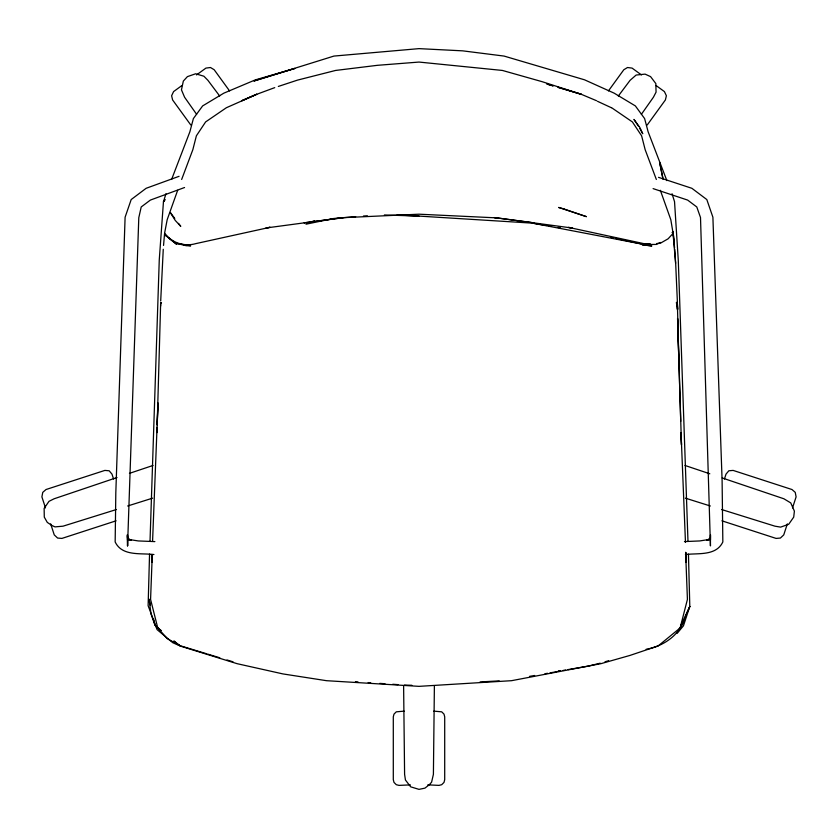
<?xml version="1.0" encoding="UTF-8"?>
<svg xmlns="http://www.w3.org/2000/svg" width="838" height="838" viewBox="0 0 838 838"><rect width="100%" height="100%" fill="white"/><g stroke="black" fill="none" stroke-linecap="round" stroke-linejoin="round"><path stroke-width="1.26" d="M160.634 306.059L160.666 302.665L157.188 424.876L158.005 402.931L152.579 541.149M710.446 539.882L710.488 534.644M434.388 685.694L433.403 774.343L431.601 782.168L429.318 784.703L424.918 788.149L419 789.365L410.662 786.83L405.445 780.01L404.597 774.343L403.612 685.694M653.095 188.613L687.631 200.083L696.787 206.965L700.505 217.513L710.446 545.894L710.467 535.44M127.481 535.555L127.554 545.894L138.794 217.691L141.213 206.965L150.369 200.083L184.559 187.523M160.697 301.031L163.263 249.274M157.115 427.453L156.957 432.607L157.135 427.443M152.265 554.861L150.578 599.411L157.722 627.788L167.181 638.619L179.72 645.522L173.822 641.007L179.845 645.941L237.091 663.675L282.93 673.92L326.443 680.686L419 686.353L511.557 680.686L600.909 663.675L629.914 655.442L658.155 645.941L680.11 627.976L687.422 599.411L685.62 552.399M149.552 554.107L148.117 605.696L157.083 629.621L172.754 642.694L178.484 645.208L206.494 653.734M150.023 541.17L159.262 259.927L163.462 201.675L164.918 199.706M163.546 245.429L164.552 233.708M164.677 232.755L167.181 219.703L177.666 190.289M165.976 193.735L163.462 201.759L164.929 199.769M724.43 479.011L726.022 474.109L728.84 470.778L733.135 470.411L791.983 489.528L795.241 492.356L796.1 496.882L792.518 507.912M787.332 523.865L783.75 534.895L780.398 538.059L776.093 538.415L721.916 520.817M181.657 179.468L192.845 149.677L196.385 135.808L205.614 121.929L226.386 107.725L256.669 94.327L274.738 87.634M171.612 179.426L189.88 131.765L193.389 118.567L202.639 105.913L223.809 93.175L255.265 79.903L294.934 68.444L253.935 81.003L333.933 56.073L419 48.635L462.681 50.846L504.067 56.073L584.536 79.809L614.191 93.175L635.361 105.913L644.611 118.567L648.12 131.765L666.87 180.62M680.812 625.651L686.217 614.013C681.985 633.35 664.953 646.046 646.119 649.282M679.702 628.018L677.177 633.339L683.452 625.818L689.8 606.482L688.448 554.107M641.384 114.324L653.41 97.239L656.06 92.159L655.84 83.58L650.581 76.625L645.082 74.121L636.157 75.043L630.103 80.301L618.339 95.993M608.44 90.902L623.818 69.743L627.505 67.511L632.072 68.098L641.458 74.917M647.219 124.988L665.393 99.952L666.378 95.752L664.419 91.593L656.07 85.528M181.93 85.528L173.581 91.593L171.622 95.752L172.607 99.952L190.781 124.988M196.542 74.917L205.928 68.098L210.495 67.511L214.182 69.743L229.56 90.902M710.446 538.017L706.801 540.374L709.304 539.777M676.706 302.508L677.408 302.424L676.706 302.508L677.408 302.424L675.7 264.043L672.987 232.985M660.512 242.465L656.447 244.434L647.711 244.476L568.499 227.37L572.27 228.041L494.378 217.576L531.397 222.468M314.323 220.645L306.006 224.186L333.692 218.498L355.668 216.644M179.06 176.315L146.126 188.299L131.189 199.549L125.103 217.22L115.812 492.828L115.162 541.956C122.159 556.568 140.732 552.87 153.93 554.536M677.261 302.769L677.533 309.432L677.355 302.79L676.214 302.874M117.027 477.534L54.124 498.778L48.992 501.334L44.131 508.404L44.288 517.119L47.274 522.378L51.904 525.499L55.025 526.882L63.028 526.18L116.409 509.525M129.44 473.365L153.029 465.457M278.331 86.44L297.511 80.113L335.598 70.444L377.372 65.322L419 62.064L502.402 70.444L542.06 81.663L581.342 94.327L596.53 100.717M116.084 520.817L61.907 538.415L57.602 538.059L54.25 534.895L50.668 523.865M127.648 505.995L152.631 498.149M605.005 661.8L608.608 660.7M600.207 663.183L588.224 666.126L568.08 669.593M560.507 670.714L558.014 671.269L560.538 670.892M563.052 670.463L565.566 670.023M529.532 676.36L534.675 675.48M544.951 673.721L547.528 673.291M550.095 672.851L556.526 671.751M650.267 244.078C641.238 244.434 636.555 242.884 650.288 244.204M709.409 539.431L699.73 540.939L684.457 541.599M304.414 222.824L265.95 227.988L270.129 227.276L195.736 243.638C184.423 246.906 171.821 242.926 164.897 233.383M343.308 217.608L304.142 222.835L343.957 217.639L419.042 214.193L496.463 217.859M656.73 243.523L660.595 243.104L668.116 238.799L673.103 233.383L670.819 219.713L660.334 190.289M363.462 216.015L367.348 215.785M685.411 554.526C698.274 552.965 716.123 556.16 722.838 541.956L722.105 480.572L712.897 217.22L706.811 199.549L691.874 188.299L658.521 177.342M480.069 681.933L499.207 680.875M410.39 784.892L399.014 785.384L396.29 784.693L393.996 782.399L393.294 779.665L393.294 716.846L393.996 714.123L396.29 711.829L404.167 711.137M433.833 711.137L441.71 711.829L444.004 714.123L444.706 716.846L444.706 779.665L444.004 782.399L441.71 784.693L438.986 785.384L427.809 784.86M411.846 685.285L404.482 685.065M384.38 214.957L419.031 216.099L532.654 223.159L546.554 225.506M154.883 541.61L138.27 540.939L128.591 539.431M397.118 214.947L419.031 216.099M355.438 681.713L357.983 681.881M368.154 682.582L370.7 682.75M379.771 683.379L384.977 683.735M392.781 684.269L397.977 684.625M160.739 302.769L161.504 302.864M549.079 225.935L551.603 226.354M557.919 227.423L560.444 227.852M532.654 223.159L642.348 244.172L615.93 238.463M610.892 237.374L613.406 237.919M128.696 539.777L131.199 540.374L127.554 538.017L127.46 535.461M207.709 654.101L219.786 657.778M226.993 659.967L232.995 661.8M685.369 498.149L710.352 505.995M721.591 509.525L774.972 526.18L780.628 527.123L788.715 524.263L793.712 517.119L794.393 511.117L790.758 502.915L783.876 498.778L722.209 477.953M684.971 465.457L709.796 473.784M597.484 101.293L611.331 107.704M672.076 232.524L673.124 233.121M611.614 107.725L632.386 121.929L641.615 135.808L645.155 149.677L656.343 179.468M166.71 236.337L164.73 234.745L176.629 244.298L168.689 237.929M174.765 218.425L170.261 212.475L175.257 220.436L180.767 226.354L178.515 223.379M219.661 95.993L207.897 80.301L203.885 76.216L195.652 73.775L187.419 76.625L183.333 81.077L181.458 89.855L184.59 97.239L196.616 114.324M638.671 126.433L633.947 119.405L639.918 127.627L642.746 133.745L639.834 128.528M113.57 479.011L111.978 474.109L109.16 470.778L104.865 470.411L46.017 489.528L42.759 492.356L41.9 496.882L45.482 507.912M672.024 193.725L674.538 201.675L678.298 260.608L687.977 541.17M150.431 605.245L149.049 599.139L151.06 614.097L154.852 624.813L156.853 627.557L157.911 627.861L154.852 624.813L153.469 618.695M662.963 178.808L659.684 162.666L663.047 179.06M674.213 243.114L673.249 233.467L674.569 247.797M674.737 249.274L675.638 263.268M685.474 542.416L681.043 432.607L681.472 444.674L677.575 318.503L680.749 421.315M127.376 534.696L127.554 545.894M679.042 366.876L677.355 302.769L677.366 306.09L677.355 304.623M685.997 562.319L685.746 552.399L685.987 562.34L685.798 553.667M127.512 534.644L127.554 539.882M152.17 554.903L152.013 562.329L152.181 554.882M673.176 232.074L672.589 233.655L673.176 232.074M689.8 606.482L686.563 613.594L689.8 606.482M256.648 94.244L241.753 100.728L256.669 94.327M190.572 245.785L186.298 245.733L176.849 243.46L190.572 245.785M651.702 245.943L642.337 244.78L651.702 245.943M563.775 208.924L558.663 207.447L586.432 216.654L563.775 208.924M553.038 85.853L546.889 84.03L553.038 85.874M581.352 94.254L557.961 87.309L581.342 94.327M160.959 630.49L157.722 627.788L160.959 630.49M677.533 309.432L677.355 302.759L677.481 309.452"/></g></svg>
